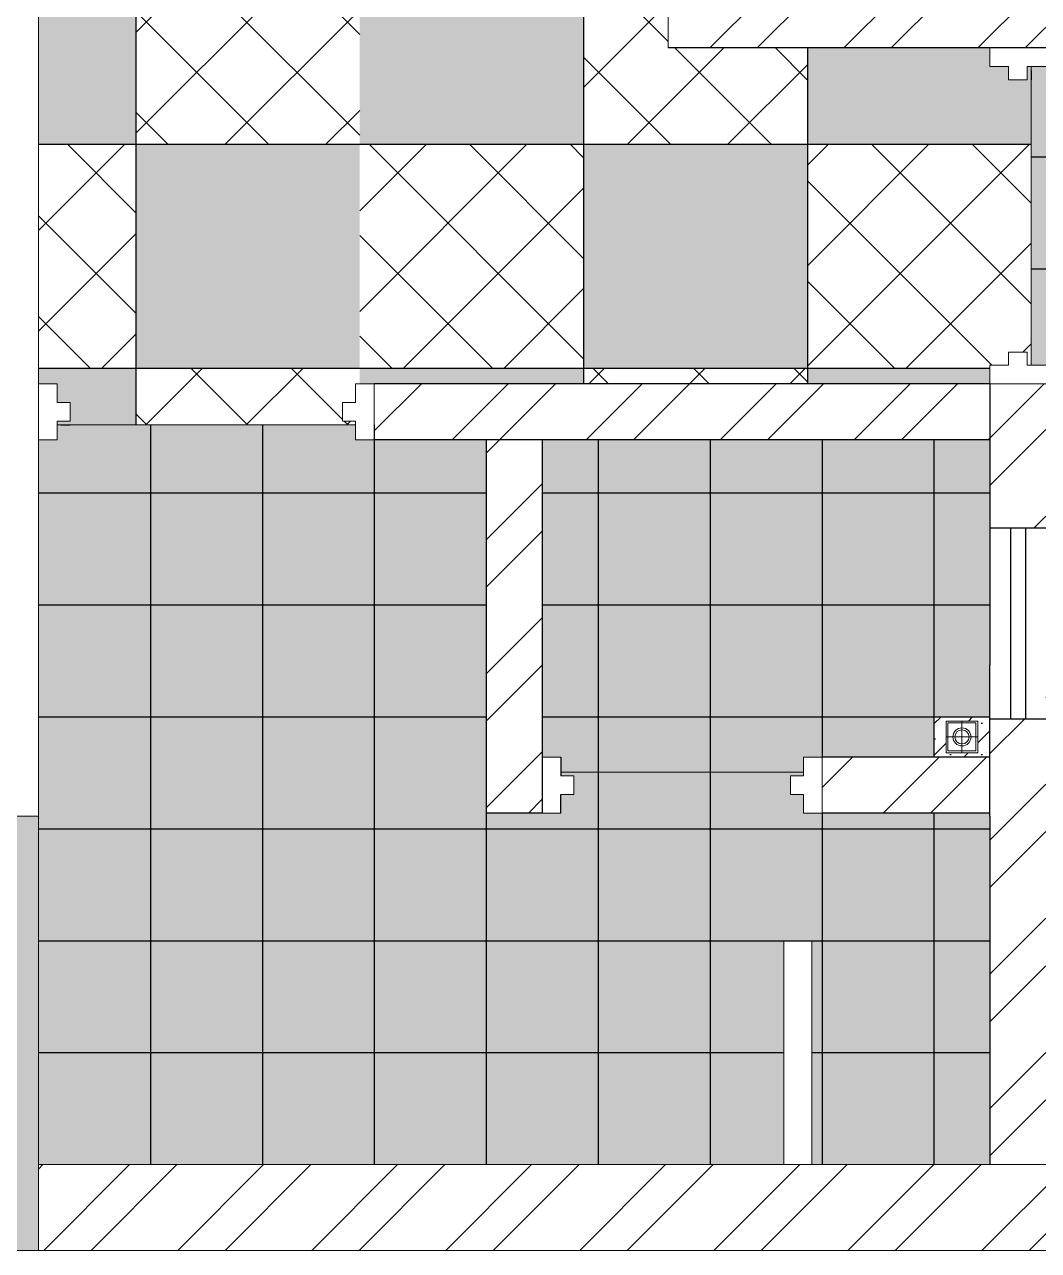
# Model space of a CAD drawing. Header units: millimetres. Extents: x 86441 to 190201, y 16532 to 98188.
# Drawn here: x 161518 to 164236, y 85053 to 88337 of the extents above; entities that cross this region are included whole.
import ezdxf

# ---------------------------------------------------------------- set-up
doc = ezdxf.new("R2010")
doc.units = ezdxf.units.MM
doc.header["$LTSCALE"] = 0.1
doc.layers.add('COLUMN', color=1, linetype='Continuous', lineweight=0)
pattern_1 = [(45, (64319.13, 59517.1), (-134.70384, 134.70384), []), (135, (64319.13, 59517.1), (-134.70384, -134.70384), [])]

msp = doc.modelspace()

# ---------------------------------------------------------------- hatches: boundary and pattern name
at = {"true_color": 0xc7c8ca, "transparency": 33554687}
h = msp.add_hatch(color=9, dxfattribs=at)
h.dxf.hatch_style = 1
h.paths.add_polyline_path([(161816.7, 88616.6), (161555.7, 88616.6), (161555.7, 88016.6), (161816.7, 88016.6)])
h = msp.add_hatch(dxfattribs=at)
h.set_pattern_fill('ANSI37', color=9, scale=60)
h.set_pattern_definition(pattern_1)
h.paths.add_polyline_path([(162416.7, 88616.6), (161816.7, 88616.6), (161816.7, 88016.6), (162416.7, 88016.6)])
h = msp.add_hatch(color=9, dxfattribs=at)
h.dxf.hatch_style = 1
h.paths.add_polyline_path([(163016.7, 88616.6), (162416.7, 88616.6), (162416.7, 88016.6), (163016.7, 88016.6)])
h = msp.add_hatch(dxfattribs=at)
h.set_pattern_fill('ANSI37', color=9, scale=60)
h.set_pattern_definition(pattern_1)
h.paths.add_polyline_path([(163616.7, 88274.6), (163243.7, 88274.6), (163243.7, 88424.6), (163243.7, 88459.6), (163268.7, 88459.6), (163268.7, 88474.6), (163293.7, 88474.6), (163293.7, 88459.6), (163298.7, 88459.6), (163298.7, 88616.6), (163016.7, 88616.6), (163016.7, 88016.6), (163616.7, 88016.6)])
at = {"transparency": 33554687}
h = msp.add_hatch(color=7, dxfattribs=at)
h.dxf.hatch_style = 1
h.paths.add_polyline_path([(163355.7, 86482.6), (163055.7, 86482.6), (163055.7, 86334.6), (163355.7, 86334.6)])
h.paths.add_polyline_path([(163355.7, 86334.6), (163055.7, 86334.6), (163055.7, 86182.6), (163355.7, 86182.6)])
h.paths.add_polyline_path([(163955.7, 86482.6), (163655.7, 86482.6), (163655.7, 86374.6), (163955.7, 86374.6)])
h.paths.add_polyline_path([(164105.7, 86621.6), (164105.7, 86782.6), (163955.7, 86782.6), (163955.7, 86482.6), (164105.7, 86482.6)])
h.paths.add_polyline_path([(163655.7, 86782.6), (163355.7, 86782.6), (163355.7, 86482.6), (163655.7, 86482.6)])
h.paths.add_polyline_path([(163055.7, 86782.6), (162905.7, 86782.6), (162905.7, 86482.6), (163055.7, 86482.6)])
h.paths.add_polyline_path([(162455.7, 86782.6), (162155.7, 86782.6), (162155.7, 86482.6), (162455.7, 86482.6)])
h.paths.add_polyline_path([(161855.7, 86782.6), (161555.7, 86782.6), (161555.7, 86621.6), (161555.7, 86482.6), (161855.7, 86482.6)])
h.paths.add_polyline_path([(162155.7, 87082.6), (161855.7, 87082.6), (161855.7, 86782.6), (162155.7, 86782.6)])
h.paths.add_polyline_path([(162755.7, 87082.6), (162455.7, 87082.6), (162455.7, 86782.6), (162755.7, 86782.6)])
h.paths.add_polyline_path([(163355.7, 87082.6), (163055.7, 87082.6), (163055.7, 86782.6), (163355.7, 86782.6)])
h.paths.add_polyline_path([(163955.7, 87082.6), (163655.7, 87082.6), (163655.7, 86782.6), (163955.7, 86782.6)])
h.paths.add_polyline_path([(164105.7, 87224.6), (163955.7, 87224.6), (163955.7, 87082.6), (164105.7, 87082.6)])
h.paths.add_polyline_path([(163655.7, 87224.6), (163355.7, 87224.6), (163355.7, 87082.6), (163655.7, 87082.6)])
h.paths.add_polyline_path([(163055.7, 87224.6), (162905.7, 87224.6), (162905.7, 87082.6), (163055.7, 87082.6)])
h.paths.add_polyline_path([(162455.7, 87224.6), (162405.7, 87224.6), (162405.7, 87264.6), (162155.7, 87264.6), (162155.7, 87082.6), (162455.7, 87082.6)])
h.paths.add_polyline_path([(161855.7, 87264.6), (161605.7, 87264.6), (161605.7, 87224.6), (161555.7, 87224.6), (161555.7, 87082.6), (161855.7, 87082.6)])
h.paths.add_polyline_path([(164555.7, 88274.6), (164255.7, 88274.6), (164255.7, 88224.6), (164215.7, 88224.6), (164215.7, 87982.6), (164555.7, 87982.6)])
h.paths.add_polyline_path([(165155.7, 88274.6), (164855.7, 88274.6), (164855.7, 87982.6), (165155.7, 87982.6)])
h.paths.add_polyline_path([(165755.7, 88274.6), (165455.7, 88274.6), (165455.7, 87982.6), (165755.7, 87982.6)])
h.paths.add_polyline_path([(164855.7, 87982.6), (164555.7, 87982.6), (164555.7, 87682.6), (164855.7, 87682.6)])
h.paths.add_polyline_path([(165455.7, 87982.6), (165155.7, 87982.6), (165155.7, 87682.6), (165455.7, 87682.6)])
h.paths.add_polyline_path([(165970.7, 87982.6), (165755.7, 87982.6), (165755.7, 87682.6), (165970.7, 87682.6)])
h.paths.add_polyline_path([(164555.7, 87682.6), (164215.7, 87682.6), (164215.7, 87424.6), (164255.7, 87424.6), (164255.7, 87382.6), (164555.7, 87382.6)])
h.paths.add_polyline_path([(165155.7, 87682.6), (164855.7, 87682.6), (164855.7, 87382.6), (165155.7, 87382.6)])
h.paths.add_polyline_path([(165755.7, 87682.6), (165455.7, 87682.6), (165455.7, 87382.6), (165755.7, 87382.6)])
h.paths.add_polyline_path([(164855.7, 87382.6), (164555.7, 87382.6), (164555.7, 87082.6), (164855.7, 87082.6)])
h.paths.add_polyline_path([(165455.7, 87382.6), (165155.7, 87382.6), (165155.7, 87082.6), (165455.7, 87082.6)])
h.paths.add_polyline_path([(166055.7, 87382.6), (165755.7, 87382.6), (165755.7, 87082.6), (166055.7, 87082.6)])
h.paths.add_polyline_path([(166355.7, 87558.6), (166055.7, 87558.6), (166055.7, 87382.6), (166355.7, 87382.6)])
h.paths.add_polyline_path([(166655.7, 87382.6), (166355.7, 87382.6), (166355.7, 87082.6), (166655.7, 87082.6)])
h.paths.add_polyline_path([(166737.7, 87558.6), (166655.7, 87558.6), (166655.7, 87382.6), (166737.7, 87382.6)])
h.paths.add_polyline_path([(164555.7, 87082.6), (164255.7, 87082.6), (164255.7, 86782.6), (164555.7, 86782.6)])
h.paths.add_polyline_path([(165155.7, 87082.6), (164855.7, 87082.6), (164855.7, 86782.6), (165155.7, 86782.6)])
h.paths.add_polyline_path([(165755.7, 87082.6), (165455.7, 87082.6), (165455.7, 86782.6), (165755.7, 86782.6)])
h.paths.add_polyline_path([(166355.7, 87082.6), (166055.7, 87082.6), (166055.7, 86782.6), (166355.7, 86782.6)])
h.paths.add_polyline_path([(166737.7, 87082.6), (166655.7, 87082.6), (166655.7, 86782.6), (166737.7, 86782.6)])
h.paths.add_polyline_path([(164855.7, 86782.6), (164555.7, 86782.6), (164555.7, 86583.6), (164595.2, 86583.6), (164645.2, 86583.6), (164645.2, 86533.6), (164680.2, 86533.6), (164680.2, 86482.6), (164855.7, 86482.6)])
h.paths.add_polyline_path([(165455.7, 86782.6), (165155.7, 86782.6), (165155.7, 86482.6), (165260.2, 86482.6), (165260.2, 86533.6), (165295.2, 86533.6), (165295.2, 86583.6), (165345.2, 86583.6), (165455.7, 86583.6)])
h.paths.add_polyline_path([(166055.7, 86782.6), (165755.7, 86782.6), (165755.7, 86482.6), (166055.7, 86482.6)])
h.paths.add_polyline_path([(166655.7, 86782.6), (166355.7, 86782.6), (166355.7, 86583.6), (166584.7, 86583.6), (166655.7, 86583.6)])
h.paths.add_polyline_path([(164555.7, 86433.6), (164255.7, 86433.6), (164255.7, 86216.6), (164255.7, 86182.6), (164555.7, 86182.6)])
h.paths.add_polyline_path([(165155.7, 86473.6), (164855.7, 86473.6), (164855.7, 86182.6), (165155.7, 86182.6)])
h.paths.add_polyline_path([(165755.7, 86473.6), (165545.2, 86473.6), (165545.2, 86433.6), (165495.2, 86433.6), (165495.2, 86182.6), (165755.7, 86182.6)])
h.paths.add_polyline_path([(166355.7, 86433.6), (166245.2, 86433.6), (166195.2, 86433.6), (166195.2, 86473.6), (166055.7, 86473.6), (166055.7, 86182.6), (166355.7, 86182.6)])
h.paths.add_polyline_path([(166737.7, 86433.6), (166655.7, 86433.6), (166655.7, 86285.6), (166737.7, 86285.6)])
h.paths.add_polyline_path([(164855.7, 86182.6), (164555.7, 86182.6), (164555.7, 85882.6), (164855.7, 85882.6)])
h.paths.add_polyline_path([(165345.2, 86182.6), (165155.7, 86182.6), (165155.7, 85882.6), (165345.2, 85882.6)])
h.paths.add_polyline_path([(166055.7, 86182.6), (165755.7, 86182.6), (165755.7, 85882.6), (166055.7, 85882.6)])
h.paths.add_polyline_path([(166584.7, 86182.6), (166355.7, 86182.6), (166355.7, 85882.6), (166584.7, 85882.6)])
h.paths.add_polyline_path([(164555.7, 85882.6), (164255.7, 85882.6), (164255.7, 85582.6), (164555.7, 85582.6)])
h.paths.add_polyline_path([(165155.7, 85882.6), (164855.7, 85882.6), (164855.7, 85582.6), (165155.7, 85582.6)])
h.paths.add_polyline_path([(165755.7, 85882.6), (165495.2, 85882.6), (165495.2, 85784.1), (165495.2, 85582.6), (165755.7, 85582.6)])
h.paths.add_polyline_path([(166355.7, 85882.6), (166055.7, 85882.6), (166055.7, 85582.6), (166355.7, 85582.6)])
h.paths.add_polyline_path([(164855.7, 85582.6), (164555.7, 85582.6), (164555.7, 85282.6), (164855.7, 85282.6)])
h.paths.add_polyline_path([(166055.7, 85582.6), (165755.7, 85582.6), (165755.7, 85282.6), (166055.7, 85282.6)])
at = {"true_color": 0xc7c8ca, "transparency": 33554687}
h = msp.add_hatch(color=9, dxfattribs=at)
h.dxf.hatch_style = 1
h.paths.add_polyline_path([(164215.7, 88224.6), (164205.7, 88224.6), (164205.7, 88189.6), (164155.7, 88189.6), (164155.7, 88224.6), (164105.7, 88224.6), (164105.7, 88274.6), (163616.7, 88274.6), (163616.7, 88016.6), (164215.7, 88016.6)])
h = msp.add_hatch(dxfattribs=at)
h.set_pattern_fill('ANSI37', color=9, scale=60)
h.set_pattern_definition(pattern_1)
h.paths.add_polyline_path([(161816.7, 88016.6), (161555.7, 88016.6), (161555.7, 87416.6), (161816.7, 87416.6)])
h = msp.add_hatch(color=9, dxfattribs=at)
h.dxf.hatch_style = 1
h.paths.add_polyline_path([(162416.7, 88016.6), (161816.7, 88016.6), (161816.7, 87416.6), (162416.7, 87416.6)])
h = msp.add_hatch(dxfattribs=at)
h.set_pattern_fill('ANSI37', color=9, scale=60)
h.set_pattern_definition(pattern_1)
h.paths.add_polyline_path([(163016.7, 88016.6), (162416.7, 88016.6), (162416.7, 87416.6), (163016.7, 87416.6)])
h = msp.add_hatch(color=9, dxfattribs=at)
h.dxf.hatch_style = 1
h.paths.add_polyline_path([(163616.7, 88016.6), (163016.7, 88016.6), (163016.7, 87416.6), (163616.7, 87416.6)])
h = msp.add_hatch(dxfattribs=at)
h.set_pattern_fill('ANSI37', color=9, scale=60)
h.set_pattern_definition(pattern_1)
h.paths.add_polyline_path([(164215.7, 88016.6), (163616.7, 88016.6), (163616.7, 87416.6), (164105.7, 87416.6), (164105.7, 87424.6), (164155.7, 87424.6), (164155.7, 87459.6), (164205.7, 87459.6), (164205.7, 87424.6), (164215.7, 87424.6)])
at = {"true_color": 0xffffff, "transparency": 33554623}
h = msp.add_hatch(color=7, dxfattribs=at)
h.dxf.hatch_style = 1
h.paths.add_polyline_path([(164555.7, 87982.6), (164215.7, 87982.6), (164215.7, 87682.6), (164555.7, 87682.6)])
at = {"true_color": 0xc7c8ca, "transparency": 33554687}
h = msp.add_hatch(color=9, dxfattribs=at)
h.dxf.hatch_style = 1
h.paths.add_polyline_path([(161816.7, 87416.6), (161555.7, 87416.6), (161555.7, 87374.6), (161605.7, 87374.6), (161605.7, 87324.6), (161640.7, 87324.6), (161640.7, 87274.6), (161605.7, 87274.6), (161605.7, 87264.6), (161816.7, 87264.6)])
h.paths.add_polyline_path([(163016.7, 87416.6), (162416.7, 87416.6), (162416.7, 87374.6), (162455.7, 87374.6), (163016.7, 87374.6)])
h.paths.add_polyline_path([(164105.7, 87416.6), (163616.7, 87416.6), (163616.7, 87374.6), (164105.7, 87374.6)])
h = msp.add_hatch(dxfattribs=at)
h.set_pattern_fill('ANSI37', color=9, scale=60)
h.set_pattern_definition(pattern_1)
h.paths.add_polyline_path([(162370.7, 87324.6), (162405.7, 87324.6), (162405.7, 87374.6), (162416.7, 87374.6), (162416.7, 87416.6), (161816.7, 87416.6), (161816.7, 87264.6), (162405.7, 87264.6), (162405.7, 87274.6), (162370.7, 87274.6)])
h = msp.add_hatch(dxfattribs=at)
h.set_pattern_fill('ANSI37', color=9, scale=60)
h.set_pattern_definition(pattern_1)
h.paths.add_polyline_path([(163616.7, 87416.6), (163016.7, 87416.6), (163016.7, 87374.6), (163616.7, 87374.6)])
at = {"true_color": 0xffffff, "transparency": 33554623}
h = msp.add_hatch(color=7, dxfattribs=at)
h.dxf.hatch_style = 1
h.paths.add_polyline_path([(162155.7, 87264.6), (161855.7, 87264.6), (161855.7, 87082.6), (162155.7, 87082.6)])
h = msp.add_hatch(color=7, dxfattribs=at)
h.dxf.hatch_style = 1
h.paths.add_polyline_path([(162755.7, 87224.6), (162455.7, 87224.6), (162455.7, 87082.6), (162755.7, 87082.6)])
h = msp.add_hatch(color=7, dxfattribs=at)
h.dxf.hatch_style = 1
h.paths.add_polyline_path([(163355.7, 87224.6), (163055.7, 87224.6), (163055.7, 87082.6), (163355.7, 87082.6)])
h = msp.add_hatch(color=7, dxfattribs=at)
h.dxf.hatch_style = 1
h.paths.add_polyline_path([(163955.7, 87224.6), (163655.7, 87224.6), (163655.7, 87082.6), (163955.7, 87082.6)])
h = msp.add_hatch(color=7, dxfattribs=at)
h.dxf.hatch_style = 1
h.paths.add_polyline_path([(161855.7, 87082.6), (161555.7, 87082.6), (161555.7, 86782.6), (161855.7, 86782.6)])
h = msp.add_hatch(color=7, dxfattribs=at)
h.dxf.hatch_style = 1
h.paths.add_polyline_path([(162455.7, 87082.6), (162155.7, 87082.6), (162155.7, 86782.6), (162455.7, 86782.6)])
h = msp.add_hatch(color=7, dxfattribs=at)
h.dxf.hatch_style = 1
h.paths.add_polyline_path([(163055.7, 87082.6), (162905.7, 87082.6), (162905.7, 86782.6), (163055.7, 86782.6)])
h = msp.add_hatch(color=7, dxfattribs=at)
h.dxf.hatch_style = 1
h.paths.add_polyline_path([(163655.7, 87082.6), (163355.7, 87082.6), (163355.7, 86782.6), (163655.7, 86782.6)])
h = msp.add_hatch(color=7, dxfattribs=at)
h.dxf.hatch_style = 1
h.paths.add_polyline_path([(164105.7, 87082.6), (163955.7, 87082.6), (163955.7, 86782.6), (164105.7, 86782.6)])
h = msp.add_hatch(color=7, dxfattribs=at)
h.dxf.hatch_style = 1
h.paths.add_polyline_path([(162155.7, 86782.6), (161855.7, 86782.6), (161855.7, 86482.6), (162155.7, 86482.6)])
h = msp.add_hatch(color=7, dxfattribs=at)
h.dxf.hatch_style = 1
h.paths.add_polyline_path([(162755.7, 86782.6), (162455.7, 86782.6), (162455.7, 86482.6), (162755.7, 86482.6)])
h = msp.add_hatch(color=7, dxfattribs=at)
h.dxf.hatch_style = 1
h.paths.add_polyline_path([(163355.7, 86782.6), (163055.7, 86782.6), (163055.7, 86482.6), (163355.7, 86482.6)])
h = msp.add_hatch(color=7, dxfattribs=at)
h.dxf.hatch_style = 1
h.paths.add_polyline_path([(163955.7, 86782.6), (163655.7, 86782.6), (163655.7, 86482.6), (163955.7, 86482.6)])
h = msp.add_hatch(color=7, dxfattribs=at)
h.dxf.hatch_style = 1
h.paths.add_polyline_path([(161855.7, 86482.6), (161555.7, 86482.6), (161555.7, 86216.6), (161555.7, 86182.6), (161855.7, 86182.6)])
at = {"transparency": 33554687}
h = msp.add_hatch(color=7, dxfattribs=at)
h.dxf.hatch_style = 1
h.paths.add_polyline_path([(162155.7, 86482.6), (161855.7, 86482.6), (161855.7, 86182.6), (162155.7, 86182.6)])
at = {"true_color": 0xffffff, "transparency": 33554623}
h = msp.add_hatch(color=7, dxfattribs=at)
h.dxf.hatch_style = 1
h.paths.add_polyline_path([(162455.7, 86482.6), (162155.7, 86482.6), (162155.7, 86182.6), (162455.7, 86182.6)])
at = {"transparency": 33554687}
h = msp.add_hatch(color=7, dxfattribs=at)
h.dxf.hatch_style = 1
h.paths.add_polyline_path([(162755.7, 86482.6), (162455.7, 86482.6), (162455.7, 86182.6), (162755.7, 86182.6)])
at = {"true_color": 0xffffff, "transparency": 33554623}
h = msp.add_hatch(color=7, dxfattribs=at)
h.dxf.hatch_style = 1
h.paths.add_polyline_path([(163055.7, 86482.6), (162905.7, 86482.6), (162905.7, 86374.6), (162955.7, 86374.6), (162955.7, 86334.6), (163055.7, 86334.6)])
h = msp.add_hatch(color=7, dxfattribs=at)
h.dxf.hatch_style = 1
h.paths.add_polyline_path([(163605.7, 86374.6), (163655.7, 86374.6), (163655.7, 86482.6), (163355.7, 86482.6), (163355.7, 86334.6), (163605.7, 86334.6)])
at = {"true_color": 0xffffff, "transparency": 33554610}
h = msp.add_hatch(dxfattribs=at)
h.set_pattern_fill('SACNCR', scale=25)
h.set_pattern_definition([(45, (64319.126, 72531.996), (-42.09495, 42.09495), []), (45, (64361.22, 72531.996), (-42.09495, 42.09495), [0, -59.53125])])
h.paths.add_polyline_path([(165345.2, 85582.6), (165155.7, 85582.6), (165155.7, 85282.6), (165345.2, 85282.6)])
h.paths.add_polyline_path([(165293, 85475.1), (165293, 85390.1), (165208, 85390.1), (165208, 85475.1)], flags=16)
h.paths.add_polyline_path([(165288, 85470.1), (165288, 85395.1), (165213, 85395.1), (165213, 85470.1)], flags=0)
h.paths.add_polyline_path([(165226.3, 85432.6), (165231.5, 85432.6, -0.414214), (165250.5, 85451.5), (165250.5, 85456.7, 0.414214)], flags=0)
h.paths.add_polyline_path([(166584.7, 85582.6), (166355.7, 85582.6), (166355.7, 85282.6), (166584.7, 85282.6)])
h.paths.add_polyline_path([(166512.7, 85475.1), (166512.7, 85390.1), (166427.7, 85390.1), (166427.7, 85475.1)], flags=16)
h.paths.add_polyline_path([(166507.7, 85470.1), (166507.7, 85395.1), (166432.7, 85395.1), (166432.7, 85470.1)], flags=0)
h.paths.add_polyline_path([(166446.1, 85432.6), (166451.3, 85432.6, -0.414214), (166470.2, 85451.5), (166470.2, 85456.7, 0.414214)], flags=0)
h.paths.add_polyline_path([(164105.7, 86482.6), (163955.7, 86482.6), (163955.7, 86374.6), (164105.7, 86374.6)])
h.paths.add_polyline_path([(164073.2, 86386.1), (163988.2, 86386.1), (163988.2, 86471.1), (164073.2, 86471.1)], flags=16)
h.paths.add_polyline_path([(164068.2, 86391.1), (163993.2, 86391.1), (163993.2, 86466.1), (164068.2, 86466.1)], flags=0)
h.paths.add_polyline_path([(164054.9, 86428.6, -1), (164006.6, 86428.6, -1)], flags=0)
h.paths.add_polyline_path([(164049.7, 86428.6, -1), (164011.8, 86428.6, -1)], flags=0)
at = {"true_color": 0xffffff, "transparency": 33554646}
h = msp.add_hatch(color=7, dxfattribs=at)
h.dxf.hatch_style = 1
h.paths.add_polyline_path([(164105.7, 86216.6), (164105.7, 86224.6), (163955.7, 86224.6), (163955.7, 86182.6), (164105.7, 86182.6)])
h.paths.add_polyline_path([(165755.7, 86482.6), (165545.2, 86482.6), (165545.2, 86473.6), (165755.7, 86473.6)])
at = {"true_color": 0xffffff, "transparency": 33554623}
h = msp.add_hatch(color=7, dxfattribs=at)
h.dxf.hatch_style = 1
h.paths.add_polyline_path([(163055.7, 86334.6), (162955.7, 86334.6), (162955.7, 86324.6), (162990.7, 86324.6), (162990.7, 86274.6), (162955.7, 86274.6), (162955.7, 86224.6), (162905.7, 86224.6), (162755.7, 86224.6), (162755.7, 86182.6), (163055.7, 86182.6)])
h = msp.add_hatch(color=7, dxfattribs=at)
h.dxf.hatch_style = 1
h.paths.add_polyline_path([(163655.7, 86224.6), (163605.7, 86224.6), (163605.7, 86274.6), (163570.7, 86274.6), (163570.7, 86324.6), (163605.7, 86324.6), (163605.7, 86334.6), (163355.7, 86334.6), (163355.7, 86182.6), (163655.7, 86182.6)])
h = msp.add_hatch(color=7, dxfattribs=at)
h.dxf.hatch_style = 1
h.paths.add_polyline_path([(163955.7, 86224.6), (163655.7, 86224.6), (163655.7, 86182.6), (163955.7, 86182.6)])
at = {"transparency": 33554687}
h = msp.add_hatch(color=7, dxfattribs=at)
h.dxf.hatch_style = 1
h.paths.add_polyline_path([(161855.7, 86182.6), (161555.7, 86182.6), (161555.7, 85882.6), (161855.7, 85882.6)])
at = {"true_color": 0xffffff, "transparency": 33554623}
h = msp.add_hatch(color=7, dxfattribs=at)
h.dxf.hatch_style = 1
h.paths.add_polyline_path([(162155.7, 86182.6), (161855.7, 86182.6), (161855.7, 85882.6), (162155.7, 85882.6)])
at = {"transparency": 33554687}
h = msp.add_hatch(color=7, dxfattribs=at)
h.dxf.hatch_style = 1
h.paths.add_polyline_path([(162455.7, 86182.6), (162155.7, 86182.6), (162155.7, 85882.6), (162455.7, 85882.6)])
at = {"true_color": 0xffffff, "transparency": 33554623}
h = msp.add_hatch(color=7, dxfattribs=at)
h.dxf.hatch_style = 1
h.paths.add_polyline_path([(162755.7, 86182.6), (162455.7, 86182.6), (162455.7, 85882.6), (162755.7, 85882.6)])
at = {"transparency": 33554687}
h = msp.add_hatch(color=7, dxfattribs=at)
h.dxf.hatch_style = 1
h.paths.add_polyline_path([(163055.7, 86182.6), (162755.7, 86182.6), (162755.7, 85882.6), (163055.7, 85882.6)])
at = {"true_color": 0xffffff, "transparency": 33554623}
h = msp.add_hatch(color=7, dxfattribs=at)
h.dxf.hatch_style = 1
h.paths.add_polyline_path([(163355.7, 86182.6), (163055.7, 86182.6), (163055.7, 85882.6), (163355.7, 85882.6)])
at = {"transparency": 33554687}
h = msp.add_hatch(color=7, dxfattribs=at)
h.dxf.hatch_style = 1
h.paths.add_polyline_path([(163655.7, 86182.6), (163355.7, 86182.6), (163355.7, 85882.6), (163655.7, 85882.6)])
at = {"true_color": 0xffffff, "transparency": 33554623}
h = msp.add_hatch(color=7, dxfattribs=at)
h.dxf.hatch_style = 1
h.paths.add_polyline_path([(163955.7, 86182.6), (163655.7, 86182.6), (163655.7, 85882.6), (163955.7, 85882.6)])
at = {"transparency": 33554687}
h = msp.add_hatch(color=7, dxfattribs=at)
h.dxf.hatch_style = 1
h.paths.add_polyline_path([(164105.7, 86182.6), (163955.7, 86182.6), (163955.7, 85882.6), (164105.7, 85882.6)])
at = {"true_color": 0xffffff, "transparency": 33554623}
h = msp.add_hatch(color=7, dxfattribs=at)
h.dxf.hatch_style = 1
h.paths.add_polyline_path([(161855.7, 85882.6), (161555.7, 85882.6), (161555.7, 85582.6), (161855.7, 85582.6)])
at = {"transparency": 33554687}
h = msp.add_hatch(color=7, dxfattribs=at)
h.dxf.hatch_style = 1
h.paths.add_polyline_path([(162155.7, 85882.6), (161855.7, 85882.6), (161855.7, 85582.6), (162155.7, 85582.6)])
at = {"true_color": 0xffffff, "transparency": 33554623}
h = msp.add_hatch(color=7, dxfattribs=at)
h.dxf.hatch_style = 1
h.paths.add_polyline_path([(162455.7, 85882.6), (162155.7, 85882.6), (162155.7, 85582.6), (162455.7, 85582.6)])
at = {"transparency": 33554687}
h = msp.add_hatch(color=7, dxfattribs=at)
h.dxf.hatch_style = 1
h.paths.add_polyline_path([(162755.7, 85882.6), (162455.7, 85882.6), (162455.7, 85582.6), (162755.7, 85582.6)])
at = {"true_color": 0xffffff, "transparency": 33554623}
h = msp.add_hatch(color=7, dxfattribs=at)
h.dxf.hatch_style = 1
h.paths.add_polyline_path([(163055.7, 85882.6), (162755.7, 85882.6), (162755.7, 85582.6), (163055.7, 85582.6)])
at = {"transparency": 33554687}
h = msp.add_hatch(color=7, dxfattribs=at)
h.dxf.hatch_style = 1
h.paths.add_polyline_path([(163355.7, 85882.6), (163055.7, 85882.6), (163055.7, 85582.6), (163355.7, 85582.6)])
at = {"true_color": 0xffffff, "transparency": 33554623}
h = msp.add_hatch(color=7, dxfattribs=at)
h.dxf.hatch_style = 1
h.paths.add_polyline_path([(163553, 85882.6), (163355.7, 85882.6), (163355.7, 85582.6), (163553, 85582.6)])
h = msp.add_hatch(color=7, dxfattribs=at)
h.dxf.hatch_style = 1
h.paths.add_polyline_path([(163655.7, 85882.6), (163628, 85882.6), (163628, 85582.6), (163655.7, 85582.6)])
at = {"transparency": 33554687}
h = msp.add_hatch(color=7, dxfattribs=at)
h.dxf.hatch_style = 1
h.paths.add_polyline_path([(163955.7, 85882.6), (163655.7, 85882.6), (163655.7, 85582.6), (163955.7, 85582.6)])
at = {"true_color": 0xffffff, "transparency": 33554623}
h = msp.add_hatch(color=7, dxfattribs=at)
h.dxf.hatch_style = 1
h.paths.add_polyline_path([(164105.7, 85882.6), (163955.7, 85882.6), (163955.7, 85582.6), (164105.7, 85582.6)])
at = {"transparency": 33554687}
h = msp.add_hatch(color=7, dxfattribs=at)
h.dxf.hatch_style = 1
h.paths.add_polyline_path([(161855.7, 85582.6), (161555.7, 85582.6), (161555.7, 85282.6), (161855.7, 85282.6)])
at = {"true_color": 0xffffff, "transparency": 33554623}
h = msp.add_hatch(color=7, dxfattribs=at)
h.dxf.hatch_style = 1
h.paths.add_polyline_path([(162155.7, 85582.6), (161855.7, 85582.6), (161855.7, 85282.6), (162155.7, 85282.6)])
at = {"transparency": 33554687}
h = msp.add_hatch(color=7, dxfattribs=at)
h.dxf.hatch_style = 1
h.paths.add_polyline_path([(162455.7, 85582.6), (162155.7, 85582.6), (162155.7, 85282.6), (162455.7, 85282.6)])
at = {"true_color": 0xffffff, "transparency": 33554623}
h = msp.add_hatch(color=7, dxfattribs=at)
h.dxf.hatch_style = 1
h.paths.add_polyline_path([(162755.7, 85582.6), (162455.7, 85582.6), (162455.7, 85282.6), (162755.7, 85282.6)])
at = {"transparency": 33554687}
h = msp.add_hatch(color=7, dxfattribs=at)
h.dxf.hatch_style = 1
h.paths.add_polyline_path([(163055.7, 85582.6), (162755.7, 85582.6), (162755.7, 85282.6), (163055.7, 85282.6)])
at = {"true_color": 0xffffff, "transparency": 33554623}
h = msp.add_hatch(color=7, dxfattribs=at)
h.dxf.hatch_style = 1
h.paths.add_polyline_path([(163355.7, 85582.6), (163055.7, 85582.6), (163055.7, 85282.6), (163355.7, 85282.6)])
at = {"transparency": 33554687}
h = msp.add_hatch(color=7, dxfattribs=at)
h.dxf.hatch_style = 1
h.paths.add_polyline_path([(163553, 85582.6), (163355.7, 85582.6), (163355.7, 85282.6), (163553, 85282.6)])
h = msp.add_hatch(color=7, dxfattribs=at)
h.dxf.hatch_style = 1
h.paths.add_polyline_path([(163655.7, 85582.6), (163628, 85582.6), (163628, 85282.6), (163655.7, 85282.6)])
at = {"true_color": 0xffffff, "transparency": 33554623}
h = msp.add_hatch(color=7, dxfattribs=at)
h.dxf.hatch_style = 1
h.paths.add_polyline_path([(163955.7, 85582.6), (163655.7, 85582.6), (163655.7, 85282.6), (163955.7, 85282.6)])
at = {"transparency": 33554687}
h = msp.add_hatch(color=7, dxfattribs=at)
h.dxf.hatch_style = 1
h.paths.add_polyline_path([(164105.7, 85582.6), (163955.7, 85582.6), (163955.7, 85282.6), (164105.7, 85282.6)])
at = {"layer": 'COLUMN', "true_color": 0xed1f24, "transparency": 33554687}
h = msp.add_hatch(dxfattribs=at)
h.set_pattern_fill('AR-CONC', color=240, scale=2)
h.set_pattern_definition([(50, (64319.13, 59517.1), (364.36934, -31.8782), [38.1, -419.1]), (355, (64319.13, 59517.1), (-70.4868, 382.1137), [30.48, -335.2812]), (100.45144, (64349.5, 59514.44), (293.8825, 350.2355), [32.38, -356.1805]), (46.1842, (64319.13, 59618.7), (542.158, -84.0847), [57.15, -628.65]), (96.63556, (64364.3, 59611.7), (474.8083, 494.8522), [48.57, -534.2712]), (351.18415, (64319.1, 59618.7), (474.8083, 494.8522), [45.72, -502.9195]), (21, (64369.93, 59593.3), (303.2288, -204.5304), [38.1, -419.1]), (326, (64369.93, 59593.3), (123.604, 368.3759), [30.48, -335.28]), (71.45144, (64395.2, 59576.25), (426.8328, 163.8455), [32.38, -356.1799]), (37.5, (64319.13, 59517.1), (6.1772, 169.11008), [0, -331.216, 0, -340.36, 0, -336.55]), (7.5, (64319.13, 59517.1), (133.63933, 200.36115), [0, -194.056, 0, -323.596, 0, -128.27]), (327.5, (64205.84, 59517.1), (271.18119, -11.45749), [0, -127, 0, -396.24, 0, -525.78]), (317.5, (64155.04, 59517.1), (296.25836, 50.853), [0, -165.1, 0, -263.144, 0, -373.38])])
h.paths.add_polyline_path([(171882, 91480.7), (170717, 91480.7), (170717, 91178.7), (171882, 91178.7)])
h.paths.add_polyline_path([(162418.7, 91220.6), (161253.7, 91220.6), (161253.7, 90918.6), (162416.7, 90918.6)])
h.paths.add_polyline_path([(153621.7, 96693.6), (152341.7, 96693.6), (152341.7, 96314.6), (153621.7, 96314.6), (153621.7, 96340.5)])
h.paths.add_polyline_path([(166967.7, 86283.6), (166584.7, 86283.6), (166584.7, 85052.6), (166967.7, 85052.6)])
h.paths.add_polyline_path([(161555.7, 86216.6), (161253.7, 86216.6), (161253.7, 85052.6), (161555.7, 85052.6)])
h.paths.add_polyline_path([(157693.7, 87150.6), (157391.7, 87150.6), (157391.7, 85986.6), (157693.7, 85986.6)])
h.paths.add_polyline_path([(153621.7, 86365.6), (152341.7, 86365.6), (152341.7, 85986.6), (153621.7, 85986.6)])
h.paths.add_polyline_path([(157693.7, 96463.6), (157693.7, 96693.6), (157391.7, 96693.6), (157391.7, 95529.6), (157693.7, 95529.6)])
h.paths.add_polyline_path([(161555.7, 96693.6), (161253.7, 96693.6), (161253.7, 95529.6), (161555.7, 95529.6)])
h.paths.add_polyline_path([(176431, 86543.7), (176201, 86543.7), (176048, 86543.7), (176048, 86206.4), (176048, 85542.7), (176048, 85312.7), (176431, 85312.7)])
h.paths.add_polyline_path([(171019, 86881.7), (170792, 86881.7), (170717, 86881.7), (170717, 86476.7), (170717, 85312.7), (171019, 85312.7), (171019, 85542.7)])
h.paths.add_polyline_path([(171019, 96723.7), (171019, 96953.7), (170717, 96953.7), (170717, 95789.7), (170792, 95789.7), (170792, 95790.5), (171019, 95790.5), (171019, 96454.1)])
at = {"layer": 'COLUMN', "lineweight": 9, "true_color": 0x636466, "transparency": 33554687}
h = msp.add_hatch(dxfattribs=at)
h.set_pattern_fill('STEEL', color=251, scale=80)
h.set_pattern_definition([(45, (64319.13, 59517.1), (-179.6051, 179.6051), []), (45, (64319.13, 59644.1), (-179.6051, 179.6051), [])])
h.paths.add_polyline_path([(164595.2, 86583.6), (164255.7, 86583.6), (164255.7, 86433.6), (164595.2, 86433.6)])
h.paths.add_polyline_path([(174507, 93073.4), (174357, 93073.4), (174357, 91923.4), (174507, 91923.4)], flags=17)
h.paths.add_polyline_path([(173607, 92073.4), (172557, 92073.4), (172557, 91923.4), (173607, 91923.4)], flags=17)
h.paths.add_polyline_path([(165970.7, 88424.6), (163243.7, 88424.6), (163243.7, 88274.6), (165970.7, 88274.6)])
h.paths.add_polyline_path([(164255.7, 86216.6), (164255.7, 86477), (164105.7, 86477), (164105.7, 86216.6), (164105.7, 85282.6), (164255.7, 85282.6)])
h.paths.add_polyline_path([(165495.2, 86482.6), (165345.2, 86482.6), (165345.2, 85282.6), (165495.2, 85282.6), (165495.2, 85783.1)])
h.paths.add_polyline_path([(164105.7, 86374.6), (163655.7, 86374.6), (163655.7, 86224.6), (164105.7, 86224.6)])
h.paths.add_polyline_path([(164255.7, 87374.6), (164105.7, 87374.6), (164105.7, 86989.1), (164255.7, 86989.1)])
h.paths.add_polyline_path([(164105.7, 87374.6), (162455.7, 87374.6), (162455.7, 87224.6), (164105.7, 87224.6)])
h.paths.add_polyline_path([(162905.7, 87224.6), (162755.7, 87224.6), (162755.7, 86224.6), (162905.7, 86224.6), (162905.7, 86374.6)])
h.paths.add_polyline_path([(166737.7, 86583.6), (166584.7, 86583.6), (166245.2, 86583.6), (166245.2, 86433.6), (166584.7, 86433.6), (166737.7, 86433.6)], flags=17)
h.paths.add_polyline_path([(157391.7, 86216.6), (153621.7, 86216.6), (153621.7, 85986.6), (157391.7, 85986.6)])
h.paths.add_polyline_path([(161253.7, 86216.6), (160954.7, 86216.6), (160954.7, 85986.6), (161253.7, 85986.6)])
h.paths.add_polyline_path([(158065.7, 86216.6), (157693.7, 86216.6), (157693.7, 85986.6), (158065.7, 85986.6)])
h.paths.add_polyline_path([(166584.7, 85282.6), (166309.8, 85282.6), (166309.8, 85052.6), (166584.7, 85052.6)])
h.paths.add_polyline_path([(165770.1, 85282.6), (165070.3, 85282.6), (165070.3, 85052.6), (165770.1, 85052.6)])
h.paths.add_polyline_path([(164524.9, 85282.6), (161555.7, 85282.6), (161555.7, 85052.6), (164524.9, 85052.6)])
h.paths.add_polyline_path([(166200.7, 88274.6), (165970.7, 88274.6), (165970.7, 87558.6), (166737.7, 87558.6), (166737.7, 86285.6), (166967.7, 86285.6), (166967.7, 87788.6), (166200.7, 87788.6)])
h.paths.add_polyline_path([(166200.7, 91516.6), (165970.7, 91516.6), (165970.7, 91163.6), (166200.7, 91163.6)])
h.paths.add_polyline_path([(166200.7, 96693.6), (165970.7, 96693.6), (165206.7, 96693.6), (165206.7, 96463.6), (165970.7, 96463.6), (165970.7, 94405.6), (166200.7, 94405.6)])
h.paths.add_polyline_path([(162317.7, 96693.6), (161555.7, 96693.6), (161555.7, 96463.6), (162317.7, 96463.6)])
h.paths.add_polyline_path([(158065.7, 96693.6), (157693.7, 96693.6), (157693.7, 96463.6), (158065.7, 96463.6)])
h.paths.add_polyline_path([(161253.7, 96693.6), (160954.7, 96693.6), (160954.7, 96463.6), (161253.7, 96463.6)])
h.paths.add_polyline_path([(157391.7, 96693.6), (153621.7, 96693.6), (153621.7, 96463.6), (157391.7, 96463.6)])
edge = h.paths.add_edge_path()
edge.add_line((176201, 86543.7), (176431, 86543.7))
edge.add_line((176204.2, 87817), (176201, 86538.2))
edge.add_line((176431, 88048.7), (176431, 86543.7))
edge.add_line((175664, 88048.7), (176431, 88048.7))
edge.add_line((175434.1, 87818.7), (176204.2, 87817))
edge.add_line((175664, 96953.7), (175664, 88048.7))
edge.add_line((175434.1, 96723.7), (175434.1, 87818.7))
edge.add_line((171019, 96953.7), (175664, 96953.7))
edge.add_line((171019, 96723.7), (175434.1, 96723.7))
edge.add_line((171019, 96953.7), (171019, 96723.7))
h.paths.add_polyline_path([(176048, 85542.7), (176048, 85312.7), (171019, 85312.7), (171019, 85542.7)])

# ---------------------------------------------------------------- linework, layer by layer
at = {"color": 9, "true_color": 0xc7c8ca, "transparency": 33554687}
for p, q in [((161816.7, 90918.6), (161816.7, 87264.6)), ((163016.7, 89174.6), (163016.7, 87374.6)), ((163616.7, 88274.6), (163616.7, 87374.6)), ((161555.7, 88016.6), (164215.7, 88016.6)), ((164215.7, 87982.6), (165970.7, 87982.6)), ((164215.7, 87682.6), (165970.7, 87682.6)), ((161855.7, 87264.6), (161855.7, 85282.6)), ((162155.7, 87264.6), (162155.7, 85282.6)), ((162455.7, 87264.6), (162455.7, 85282.6)), ((162755.7, 87224.6), (162755.7, 85282.6)), ((163055.7, 87224.6), (163055.7, 85282.6)), ((163355.7, 87224.6), (163355.7, 85282.6)), ((163655.7, 87224.6), (163655.7, 86374.6)), ((163955.7, 87224.6), (163955.7, 86374.6)), ((161555.7, 87082.6), (162755.7, 87082.6)), ((162905.7, 87082.6), (164105.7, 87082.6)), ((161555.7, 86782.6), (162755.7, 86782.6)), ((162905.7, 86782.6), (164105.7, 86782.6)), ((161555.7, 86482.6), (162755.7, 86482.6)), ((162905.7, 86482.6), (164105.7, 86482.6)), ((163655.7, 86224.6), (163655.7, 85282.6)), ((163955.7, 86224.6), (163955.7, 85282.6)), ((161555.7, 86182.6), (164105.7, 86182.6)), ((161555.7, 85882.6), (164105.7, 85882.6)), ((161555.7, 85582.6), (163553, 85582.6)), ((163628, 85582.6), (164105.7, 85582.6))]:
    msp.add_line(p, q, dxfattribs=at)
at = {"color": 4, "lineweight": 18, "transparency": 33554687}
for p in [(161555.7, 89211.6), (161555.7, 86216.6)]:
    msp.add_line(p, (161555.7, 86621.6), dxfattribs=at)
at = {"color": 18, "lineweight": 9, "true_color": 0x000000, "transparency": 33554687}
msp.add_line((163243.7, 88424.6), (163243.7, 88274.6), dxfattribs=at)
at = {"transparency": 33554687}
for p, q in [((165970.7, 88274.6), (163243.7, 88274.6)), ((164255.7, 88274.6), (164105.7, 88274.6)), ((164255.7, 88274.6), (164105.7, 88274.6)), ((162905.7, 86374.6), (162905.7, 86224.6)), ((162905.7, 86224.6), (162755.7, 86224.6))]:
    msp.add_line(p, q, dxfattribs=at)
at = {"color": 25, "lineweight": 9, "transparency": 33554687}
for p, q in [((164105.7, 88274.6), (164255.7, 88274.6)), ((164105.7, 88274.6), (164105.7, 88224.6)), ((164105.7, 88224.6), (164155.7, 88224.6)), ((164155.7, 88224.6), (164155.7, 88189.6)), ((164255.7, 88224.6), (164205.7, 88224.6)), ((164205.7, 88224.6), (164205.7, 88189.6)), ((164215.7, 87424.6), (164215.7, 88224.6)), ((164205.7, 88189.6), (164155.7, 88189.6)), ((164155.7, 87424.6), (164155.7, 87459.6)), ((164205.7, 87459.6), (164155.7, 87459.6)), ((164205.7, 87424.6), (164205.7, 87459.6)), ((164105.7, 87374.6), (164105.7, 87424.6)), ((164105.7, 87424.6), (164155.7, 87424.6)), ((164255.7, 87424.6), (164205.7, 87424.6)), ((161555.7, 87374.6), (161605.7, 87374.6)), ((161605.7, 87374.6), (161605.7, 87324.6)), ((162455.7, 87374.6), (162405.7, 87374.6)), ((162405.7, 87374.6), (162405.7, 87324.6)), ((162455.7, 87224.6), (162455.7, 87374.6)), ((164105.7, 87374.6), (164255.7, 87374.6)), ((161605.7, 87324.6), (161640.7, 87324.6)), ((161640.7, 87324.6), (161640.7, 87274.6)), ((162405.7, 87324.6), (162370.7, 87324.6)), ((162370.7, 87324.6), (162370.7, 87274.6)), ((161605.7, 87224.6), (161605.7, 87274.6)), ((162405.7, 87264.6), (161605.7, 87264.6)), ((162405.7, 87274.6), (162370.7, 87274.6)), ((162405.7, 87224.6), (162405.7, 87274.6)), ((161555.7, 87224.6), (161605.7, 87224.6)), ((162455.7, 87224.6), (162405.7, 87224.6)), ((162905.7, 86224.6), (162905.7, 86374.6)), ((162905.7, 86374.6), (162955.7, 86374.6)), ((162955.7, 86324.6), (162955.7, 86374.6)), ((163655.7, 86374.6), (163605.7, 86374.6)), ((163605.7, 86374.6), (163605.7, 86324.6)), ((163655.7, 86374.6), (163655.7, 86224.6)), ((162955.7, 86334.6), (163605.7, 86334.6)), ((162955.7, 86324.6), (162990.7, 86324.6)), ((162990.7, 86324.6), (162990.7, 86274.6)), ((163605.7, 86324.6), (163570.7, 86324.6)), ((163570.7, 86324.6), (163570.7, 86274.6)), ((162955.7, 86274.6), (162990.7, 86274.6)), ((162955.7, 86224.6), (162955.7, 86274.6)), ((163605.7, 86274.6), (163570.7, 86274.6)), ((163605.7, 86224.6), (163605.7, 86274.6)), ((162905.7, 86224.6), (162955.7, 86224.6)), ((163655.7, 86224.6), (163605.7, 86224.6))]:
    msp.add_line(p, q, dxfattribs=at)
at = {"color": 7, "true_color": 0xffffff, "transparency": 33554687}
for p, q in [((164215.7, 88214.6), (164215.7, 88189.6)), ((161555.7, 87416.6), (164105.7, 87416.6)), ((161615.7, 87264.6), (161640.7, 87264.6)), ((164105.7, 86989.1), (164255.7, 86989.1)), ((164160.7, 86989.1), (164160.7, 86477)), ((164200.7, 86989.1), (164200.7, 86477)), ((164105.7, 86477), (164255.7, 86477)), ((162955.7, 86374.6), (162955.7, 86324.6)), ((162955.7, 86224.6), (162955.7, 86274.6))]:
    msp.add_line(p, q, dxfattribs=at)
at = {"color": 25, "lineweight": 5, "transparency": 33554687}
for p, q in [((162455.7, 87374.6), (162455.7, 87224.6)), ((162455.7, 87374.6), (162455.7, 87224.6)), ((164255.7, 87374.6), (164105.7, 87374.6)), ((164255.7, 87374.6), (164105.7, 87374.6)), ((164255.7, 87374.6), (164105.7, 87374.6)), ((161605.7, 87274.6), (161640.7, 87274.6))]:
    msp.add_line(p, q, dxfattribs=at)
at = {"color": 18, "true_color": 0x000000, "transparency": 33554687}
for p, q in [((164105.7, 87374.6), (162455.7, 87374.6)), ((164105.7, 87374.6), (164105.7, 86621.6)), ((164105.7, 87224.6), (162455.7, 87224.6)), ((162755.7, 87224.6), (162755.7, 86224.6)), ((162905.7, 87224.6), (162905.7, 86374.6)), ((164105.7, 86216.6), (164105.7, 86621.6)), ((164105.7, 86374.6), (163655.7, 86374.6)), ((164105.7, 86224.6), (163655.7, 86224.6)), ((164105.7, 86216.6), (164105.7, 85282.6))]:
    msp.add_line(p, q, dxfattribs=at)
at = {"color": 146, "lineweight": 0, "true_color": 0x105689, "transparency": 33554687}
for p, q in [((163988.2, 86471.1), (164073.2, 86471.1)), ((163988.2, 86471.1), (163988.2, 86386.1)), ((163993.2, 86466.1), (164068.2, 86466.1)), ((163993.2, 86466.1), (163993.2, 86391.1)), ((164030.7, 86471.1), (164030.7, 86386.1)), ((164068.2, 86466.1), (164068.2, 86391.1)), ((164073.2, 86471.1), (164073.2, 86386.1)), ((163988.2, 86428.6), (164073.2, 86428.6)), ((164073.2, 86386.1), (163988.2, 86386.1)), ((164068.2, 86391.1), (163993.2, 86391.1))]:
    msp.add_line(p, q, dxfattribs=at)
at = {"color": 17, "lineweight": 9, "true_color": 0x694135, "transparency": 33554687}
for p, q in [((163553, 85282.6), (163553, 85882.6)), ((163553, 85882.6), (163628, 85882.6)), ((163628, 85282.6), (163628, 85882.6))]:
    msp.add_line(p, q, dxfattribs=at)
at = {"color": 18, "lineweight": 5, "true_color": 0x000000, "transparency": 33554687}
for p, q in [((161555.7, 85282.6), (166584.7, 85282.6)), ((161555.7, 85052.6), (166584.7, 85052.6))]:
    msp.add_line(p, q, dxfattribs=at)
at = {"color": 146, "lineweight": 0, "true_color": 0x105689, "transparency": 33554687}
for radius in [24.2, 18.9]:
    msp.add_circle((164030.7, 86428.6), radius, dxfattribs=at)
at = {"layer": 'COLUMN', "transparency": 33554687}
for p, q in [((161253.7, 86216.6), (161555.7, 86216.6)), ((161555.7, 86216.6), (161555.7, 85052.6)), ((161253.7, 85052.6), (161555.7, 85052.6))]:
    msp.add_line(p, q, dxfattribs=at)

doc.saveas('drawing.dxf')
